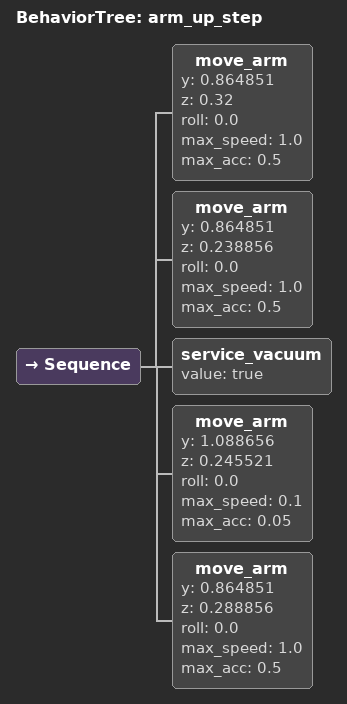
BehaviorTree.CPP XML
<?xml version="1.0" encoding="UTF-8"?>
<root BTCPP_format="4">
  <include path="../common/bt_node_models.xml"/>

  <BehaviorTree ID="arm_up_step">
    <Sequence>
      <move_arm y="0.864851"
                z="0.32"
                roll="0.0"
                max_speed="1.0"
                max_acc="0.5"/>
      <move_arm y="0.864851"
                z="0.238856"
                roll="0.0"
                max_speed="1.0"
                max_acc="0.5"/>
      <service_vacuum value="true"/>
      <move_arm y="1.088656"
                z="0.245521"
                roll="0.0"
                max_speed="0.1"
                max_acc="0.05"/>
      <move_arm y="0.864851"
                z="0.288856"
                roll="0.0"
                max_speed="1.0"
                max_acc="0.5"/>
    </Sequence>
  </BehaviorTree>

</root>
